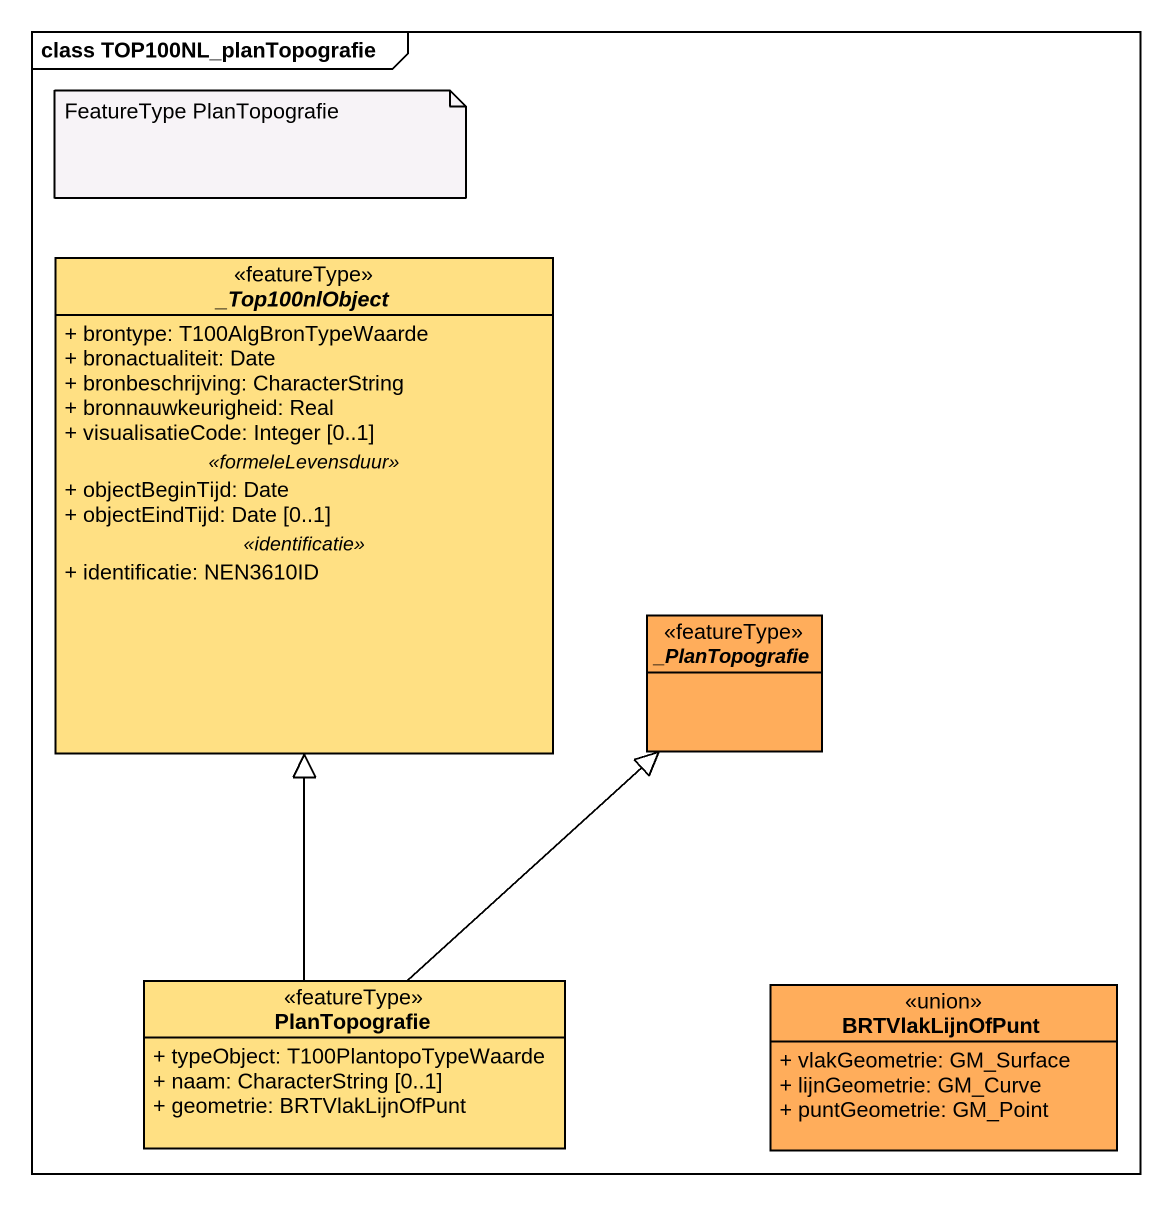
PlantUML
@startuml
mainframe class TOP100NL_planTopografie
hide circle
hide empty members
skinparam classAttributeIconSize 0
abstract class "_Top100nlObject" as Top100nlObject <<featureType>> #FFE083 {
  + brontype: T100AlgBronTypeWaarde
  + bronactualiteit: Date
  + bronbeschrijving: CharacterString
  + bronnauwkeurigheid: Real
  + visualisatieCode: Integer [0..1]
  .. <<formeleLevensduur>> ..
  + objectBeginTijd: Date
  + objectEindTijd: Date [0..1]
  .. <<identificatie>> ..
  + identificatie: NEN3610ID
}
abstract class "_PlanTopografie" as PlanTopografie <<featureType>> #FFAD5B
class "PlanTopografie" as PlanTopografie_2 <<featureType>> #FFE083 {
  + typeObject: T100PlantopoTypeWaarde
  + naam: CharacterString [0..1]
  + geometrie: BRTVlakLijnOfPunt
}
class BRTVlakLijnOfPunt <<union>> #FFAD5B {
  + vlakGeometrie: GM_Surface
  + lijnGeometrie: GM_Curve
  + puntGeometrie: GM_Point
}
PlanTopografie_2 -up-|> Top100nlObject
PlanTopografie_2 -up-|> PlanTopografie
note as N1
  FeatureType PlanTopografie
end note
@enduml
